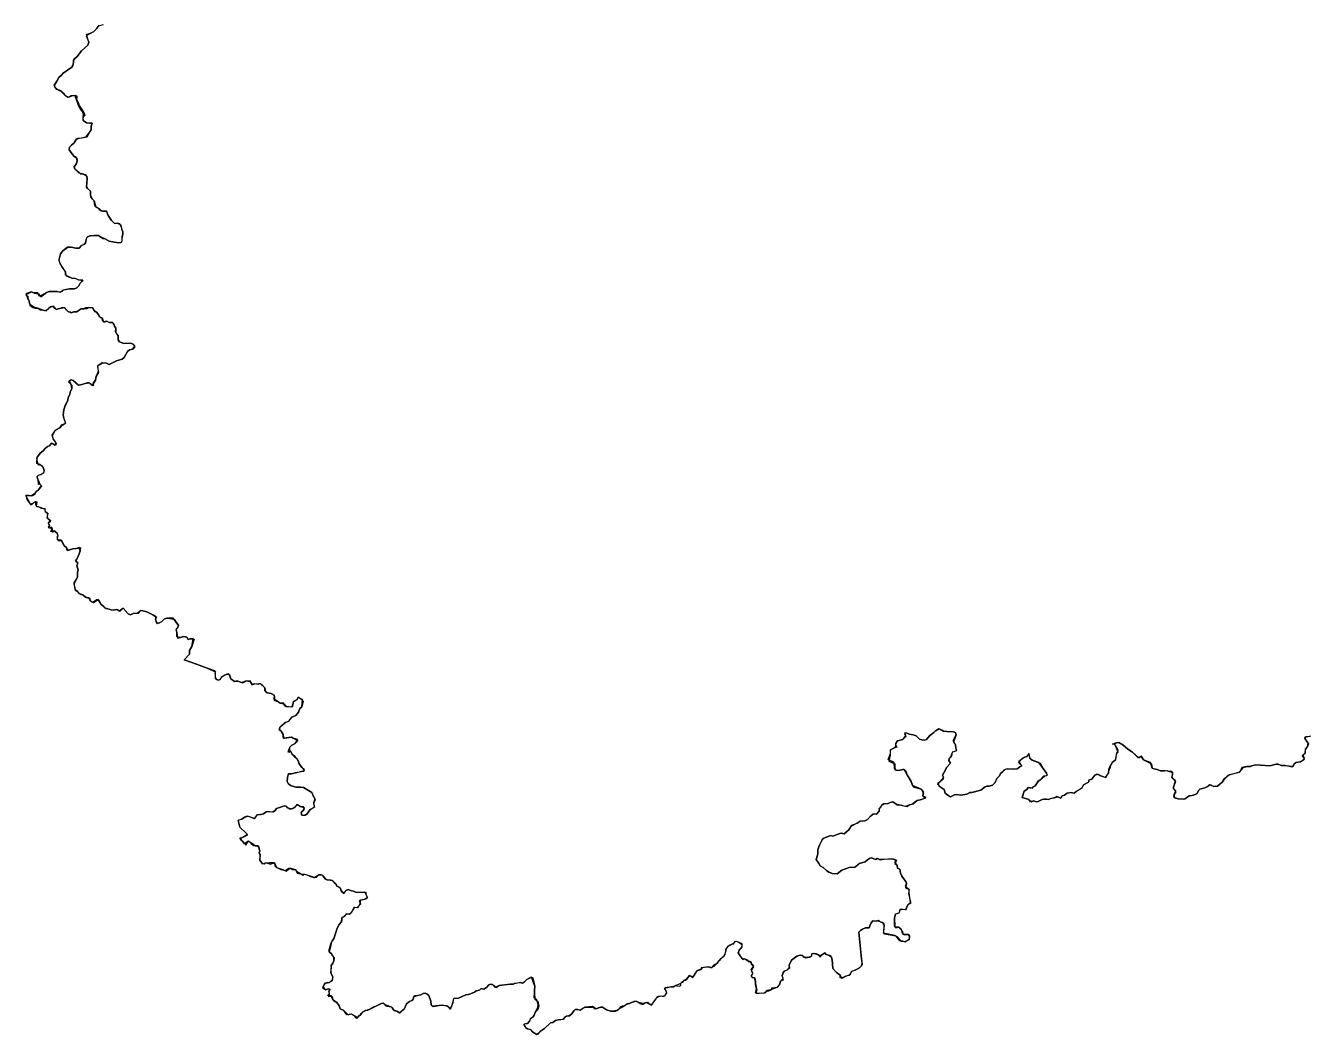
# Model space of a CAD drawing. Extents: x -74 to -34.8, y -33.8 to 5.3.
# Drawn here: x -46.723 to -45.256, y -22.923 to -21.769 of the extents above; entities that cross this region are included whole.
import ezdxf

# ---------------------------------------------------------------- set-up
doc = ezdxf.new("R2010")
doc.units = 0
doc.header["$LTSCALE"] = 2
doc.layers.add('UFEBRASIL', color=7, linetype='Continuous')

msp = doc.modelspace()

# ---------------------------------------------------------------- linework, layer by layer
at = {"layer": 'UFEBRASIL'}
for points in [[(-46.6347, -21.7681), (-46.6406, -21.7695), (-46.6423, -21.7728), (-46.646, -21.7761), (-46.6543, -21.7806), (-46.6512, -21.788), (-46.6518, -21.7904), (-46.6524, -21.7913), (-46.6596, -21.7977), (-46.6647, -21.8044), (-46.6677, -21.807), (-46.6688, -21.809), (-46.6688, -21.8113), (-46.6695, -21.8146), (-46.6708, -21.8165), (-46.6807, -21.8234), (-46.6826, -21.8258), (-46.6855, -21.8283), (-46.6877, -21.8326), (-46.6907, -21.8376), (-46.6885, -21.8415), (-46.685, -21.8426), (-46.683, -21.8437), (-46.68, -21.8463), (-46.6787, -21.8486), (-46.675, -21.8509), (-46.6732, -21.85), (-46.6716, -21.849), (-46.6702, -21.8488), (-46.6666, -21.8484), (-46.6649, -21.8497), (-46.6651, -21.8516), (-46.6652, -21.8531), (-46.6642, -21.8555), (-46.6632, -21.8578), (-46.6621, -21.8602), (-46.6601, -21.8637), (-46.6579, -21.8666), (-46.6564, -21.869), (-46.6558, -21.8716), (-46.6575, -21.8729), (-46.6581, -21.8753), (-46.6572, -21.8781), (-46.6538, -21.88), (-46.6502, -21.8807), (-46.6475, -21.8805), (-46.6487, -21.8841), (-46.6487, -21.888), (-46.6549, -21.8967), (-46.6594, -21.8976), (-46.6638, -21.8981), (-46.6656, -21.8993), (-46.6678, -21.903), (-46.6712, -21.9059), (-46.6732, -21.9081), (-46.6738, -21.9111), (-46.6683, -21.9183), (-46.665, -21.9206), (-46.6646, -21.9234), (-46.6653, -21.9265), (-46.668, -21.9306), (-46.6673, -21.9326), (-46.6605, -21.9386), (-46.6556, -21.9394), (-46.6536, -21.9417), (-46.6533, -21.9441), (-46.6538, -21.9533), (-46.6529, -21.9551), (-46.6493, -21.9582), (-46.6494, -21.9627), (-46.6488, -21.9647), (-46.6475, -21.967), (-46.6451, -21.9693), (-46.6434, -21.9761), (-46.6428, -21.9766), (-46.6398, -21.9782), (-46.6375, -21.9808), (-46.6355, -21.9812), (-46.631, -21.9812), (-46.6292, -21.9862), (-46.6254, -21.9919), (-46.622, -21.9953), (-46.6185, -21.9949), (-46.6147, -21.997), (-46.6138, -22.0013), (-46.6125, -22.0049), (-46.6124, -22.0073), (-46.6133, -22.0105), (-46.614, -22.0167), (-46.6151, -22.0174), (-46.6178, -22.0175), (-46.6281, -22.0155), (-46.6332, -22.0124), (-46.6369, -22.0115), (-46.6403, -22.0089), (-46.6452, -22.0089), (-46.6499, -22.0095), (-46.6534, -22.0112), (-46.6537, -22.0119), (-46.6561, -22.0192), (-46.6596, -22.0203), (-46.6622, -22.0237), (-46.6662, -22.0234), (-46.6713, -22.0222), (-46.6756, -22.0224), (-46.6809, -22.0265), (-46.6836, -22.03), (-46.6854, -22.0373), (-46.684, -22.042), (-46.6817, -22.0452), (-46.6794, -22.0485), (-46.6779, -22.0511), (-46.6779, -22.054), (-46.6764, -22.0554), (-46.6704, -22.0578), (-46.666, -22.0583), (-46.6632, -22.0597), (-46.6577, -22.0605), (-46.6611, -22.0634), (-46.6628, -22.0665), (-46.6648, -22.0689), (-46.6675, -22.07), (-46.6732, -22.0701), (-46.6811, -22.0717), (-46.682, -22.0732), (-46.6849, -22.0739), (-46.6875, -22.0731), (-46.6964, -22.0729), (-46.6995, -22.0744), (-46.7077, -22.0788), (-46.7096, -22.0748), (-46.7147, -22.0746), (-46.7173, -22.0736), (-46.7202, -22.0747), (-46.7224, -22.0752), (-46.7234, -22.0769), (-46.7211, -22.0786), (-46.7211, -22.0812), (-46.7193, -22.0836), (-46.719, -22.0869), (-46.7188, -22.0887), (-46.7154, -22.0914), (-46.7126, -22.092), (-46.7097, -22.0925), (-46.7067, -22.0939), (-46.7037, -22.0944), (-46.7001, -22.0951), (-46.6971, -22.0923), (-46.6951, -22.0905), (-46.6921, -22.09), (-46.6911, -22.0907), (-46.6886, -22.0935), (-46.6864, -22.0925), (-46.6843, -22.0925), (-46.6795, -22.0914), (-46.6776, -22.0933), (-46.6761, -22.095), (-46.6739, -22.0965), (-46.6709, -22.0973), (-46.6686, -22.0963), (-46.6649, -22.0964), (-46.6634, -22.0953), (-46.6621, -22.0946), (-46.66, -22.0931), (-46.6564, -22.0931), (-46.6534, -22.0927), (-46.6515, -22.0913), (-46.6468, -22.0919), (-46.6446, -22.0958), (-46.6426, -22.0966), (-46.6399, -22.1), (-46.6384, -22.103), (-46.6361, -22.1033), (-46.6343, -22.1077), (-46.6326, -22.1079), (-46.6305, -22.1072), (-46.6281, -22.1084), (-46.6237, -22.109), (-46.6227, -22.1099), (-46.6218, -22.1128), (-46.6203, -22.115), (-46.6203, -22.1203), (-46.6177, -22.1237), (-46.6176, -22.1283), (-46.6161, -22.1307), (-46.6111, -22.1324), (-46.6036, -22.1322), (-46.6004, -22.1335), (-46.5985, -22.1364), (-46.601, -22.1391), (-46.6047, -22.1399), (-46.6072, -22.1417), (-46.6109, -22.1484), (-46.613, -22.1503), (-46.6197, -22.1524), (-46.6279, -22.1564), (-46.6311, -22.1549), (-46.6358, -22.1548), (-46.6409, -22.1583), (-46.6412, -22.1596), (-46.6403, -22.1659), (-46.6429, -22.1704), (-46.6436, -22.1745), (-46.6463, -22.1788), (-46.6469, -22.181), (-46.6508, -22.1775), (-46.6526, -22.1776), (-46.6553, -22.1782), (-46.6607, -22.18), (-46.6631, -22.1804), (-46.669, -22.1747), (-46.6713, -22.1742), (-46.6743, -22.1763), (-46.6716, -22.1794), (-46.6707, -22.1802), (-46.6708, -22.1843), (-46.6726, -22.188), (-46.6729, -22.191), (-46.6747, -22.1943), (-46.6751, -22.1975), (-46.6772, -22.2016), (-46.6781, -22.2034), (-46.6789, -22.2062), (-46.6797, -22.2084), (-46.6806, -22.2143), (-46.6799, -22.2182), (-46.678, -22.2235), (-46.6789, -22.2247), (-46.683, -22.227), (-46.6845, -22.2291), (-46.69, -22.2323), (-46.6931, -22.2387), (-46.6917, -22.2422), (-46.6887, -22.2471), (-46.6898, -22.2491), (-46.694, -22.2467), (-46.6963, -22.2496), (-46.6984, -22.2505), (-46.7013, -22.2528), (-46.7036, -22.2553), (-46.7069, -22.2579), (-46.7109, -22.2639), (-46.7096, -22.2708), (-46.7059, -22.2718), (-46.7036, -22.2745), (-46.7023, -22.2779), (-46.7032, -22.2807), (-46.7061, -22.2825), (-46.71, -22.284), (-46.7104, -22.2864), (-46.7088, -22.2896), (-46.7072, -22.2934), (-46.7052, -22.2953), (-46.7053, -22.2958), (-46.709, -22.3004), (-46.7113, -22.3017), (-46.7141, -22.305), (-46.7174, -22.3073), (-46.7203, -22.3065), (-46.7233, -22.3066), (-46.7216, -22.3112), (-46.7197, -22.3139), (-46.7174, -22.317), (-46.7141, -22.3146), (-46.7118, -22.3133), (-46.7107, -22.3135), (-46.7115, -22.3185), (-46.709, -22.319), (-46.7056, -22.3209), (-46.7012, -22.3218), (-46.7014, -22.3232), (-46.7004, -22.3257), (-46.6981, -22.3267), (-46.6988, -22.3299), (-46.6981, -22.3333), (-46.6952, -22.3352), (-46.6953, -22.3364), (-46.6977, -22.3386), (-46.6962, -22.3406), (-46.6976, -22.3432), (-46.6932, -22.3442), (-46.6933, -22.3461), (-46.6928, -22.3483), (-46.6907, -22.3468), (-46.6876, -22.3494), (-46.6867, -22.3527), (-46.6878, -22.3542), (-46.6861, -22.3579), (-46.6823, -22.358), (-46.6791, -22.3643), (-46.6769, -22.366), (-46.6752, -22.3694), (-46.6696, -22.3673), (-46.6653, -22.3669), (-46.6609, -22.366), (-46.6611, -22.3696), (-46.6622, -22.3733), (-46.665, -22.3791), (-46.6664, -22.382), (-46.6637, -22.3833), (-46.665, -22.3868), (-46.6634, -22.3915), (-46.6642, -22.3943), (-46.6641, -22.3994), (-46.6655, -22.402), (-46.6682, -22.4078), (-46.6664, -22.4152), (-46.6637, -22.4167), (-46.6605, -22.4196), (-46.658, -22.4201), (-46.6551, -22.4227), (-46.65, -22.4244), (-46.6496, -22.4269), (-46.646, -22.4289), (-46.6404, -22.4253), (-46.6396, -22.426), (-46.637, -22.431), (-46.6339, -22.4333), (-46.6316, -22.4358), (-46.6278, -22.4363), (-46.6259, -22.4373), (-46.6235, -22.4377), (-46.6183, -22.437), (-46.6155, -22.4386), (-46.6119, -22.4354), (-46.6061, -22.4417), (-46.6035, -22.4431), (-46.6007, -22.4415), (-46.5944, -22.441), (-46.5917, -22.4381), (-46.5893, -22.4382), (-46.5851, -22.4394), (-46.5812, -22.4413), (-46.5779, -22.4429), (-46.5737, -22.4456), (-46.5751, -22.4479), (-46.574, -22.4515), (-46.5715, -22.4522), (-46.5681, -22.4509), (-46.5648, -22.4474), (-46.5617, -22.4467), (-46.5535, -22.4479), (-46.5488, -22.4552), (-46.5493, -22.4571), (-46.5516, -22.46), (-46.5508, -22.4631), (-46.5499, -22.4695), (-46.5465, -22.4689), (-46.543, -22.4678), (-46.5393, -22.4686), (-46.5375, -22.4713), (-46.5352, -22.4704), (-46.5307, -22.4709), (-46.5336, -22.4793), (-46.5361, -22.4837), (-46.5361, -22.4878), (-46.5421, -22.4944), (-46.5283, -22.4995), (-46.516, -22.504), (-46.5063, -22.5082), (-46.5072, -22.5096), (-46.5066, -22.5155), (-46.5053, -22.517), (-46.503, -22.5175), (-46.5009, -22.517), (-46.4983, -22.5132), (-46.4957, -22.512), (-46.4933, -22.5109), (-46.4905, -22.5112), (-46.4896, -22.5139), (-46.4889, -22.5161), (-46.4846, -22.5192), (-46.4801, -22.5187), (-46.4751, -22.5206), (-46.4711, -22.5183), (-46.4659, -22.5196), (-46.4649, -22.5228), (-46.4615, -22.5219), (-46.4563, -22.5216), (-46.4548, -22.5219), (-46.4533, -22.5225), (-46.4501, -22.5265), (-46.4492, -22.5308), (-46.4472, -22.532), (-46.4426, -22.533), (-46.4395, -22.5347), (-46.4388, -22.5366), (-46.4393, -22.5406), (-46.4348, -22.5423), (-46.4326, -22.5439), (-46.4279, -22.5449), (-46.426, -22.5476), (-46.4192, -22.5482), (-46.4179, -22.5475), (-46.4169, -22.5418), (-46.4126, -22.5394), (-46.4117, -22.5367), (-46.4096, -22.5387), (-46.4061, -22.5415), (-46.4078, -22.5481), (-46.4099, -22.5501), (-46.4114, -22.5543), (-46.4146, -22.5579), (-46.419, -22.5599), (-46.4235, -22.5651), (-46.4275, -22.5664), (-46.4326, -22.5712), (-46.4337, -22.5746), (-46.4313, -22.576), (-46.4289, -22.5797), (-46.4287, -22.5839), (-46.4274, -22.5841), (-46.4195, -22.5829), (-46.4178, -22.584), (-46.4123, -22.5869), (-46.4152, -22.59), (-46.4191, -22.5919), (-46.4216, -22.5942), (-46.4228, -22.5975), (-46.4221, -22.6003), (-46.4208, -22.5986), (-46.4194, -22.6008), (-46.4187, -22.6027), (-46.4162, -22.6053), (-46.4134, -22.6073), (-46.4115, -22.6106), (-46.4112, -22.6127), (-46.4078, -22.6176), (-46.4048, -22.6209), (-46.406, -22.6222), (-46.4151, -22.6235), (-46.4194, -22.6246), (-46.423, -22.6248), (-46.4241, -22.6286), (-46.4246, -22.6336), (-46.4232, -22.6357), (-46.4206, -22.6381), (-46.4147, -22.6402), (-46.4093, -22.6401), (-46.406, -22.6406), (-46.3963, -22.646), (-46.3943, -22.6506), (-46.3923, -22.6547), (-46.3943, -22.6589), (-46.3931, -22.663), (-46.3982, -22.6657), (-46.4022, -22.671), (-46.4059, -22.6726), (-46.4079, -22.6719), (-46.4084, -22.6693), (-46.4049, -22.6651), (-46.4057, -22.6626), (-46.4096, -22.662), (-46.4134, -22.6599), (-46.4158, -22.6629), (-46.4179, -22.6645), (-46.42, -22.665), (-46.4237, -22.6639), (-46.4256, -22.6616), (-46.4277, -22.6614), (-46.4365, -22.6644), (-46.4384, -22.6669), (-46.4421, -22.6685), (-46.4463, -22.668), (-46.4485, -22.6683), (-46.4516, -22.6705), (-46.4551, -22.6712), (-46.4588, -22.6718), (-46.4625, -22.6762), (-46.4653, -22.6748), (-46.4704, -22.6732), (-46.4733, -22.6745), (-46.4762, -22.6767), (-46.4806, -22.6783), (-46.4796, -22.6813), (-46.4786, -22.6859), (-46.4715, -22.6926), (-46.4701, -22.6948), (-46.4718, -22.6952), (-46.4739, -22.6968), (-46.4759, -22.6976), (-46.4782, -22.6996), (-46.4755, -22.7017), (-46.4717, -22.7063), (-46.4686, -22.7013), (-46.4658, -22.7044), (-46.463, -22.7068), (-46.461, -22.7072), (-46.4573, -22.7071), (-46.4568, -22.7111), (-46.4559, -22.713), (-46.4565, -22.715), (-46.4554, -22.7189), (-46.4557, -22.7205), (-46.4557, -22.7236), (-46.4527, -22.7276), (-46.4501, -22.727), (-46.4483, -22.7265), (-46.4446, -22.7279), (-46.4439, -22.7281), (-46.4395, -22.7267), (-46.4384, -22.7286), (-46.4367, -22.7319), (-46.4296, -22.7341), (-46.4256, -22.7363), (-46.4215, -22.7325), (-46.4188, -22.7342), (-46.4145, -22.7346), (-46.4131, -22.7383), (-46.4093, -22.7393), (-46.4056, -22.7394), (-46.4047, -22.7394), (-46.3999, -22.7412), (-46.399, -22.7417), (-46.394, -22.7432), (-46.3928, -22.7433), (-46.3911, -22.743), (-46.3883, -22.7404), (-46.3858, -22.7403), (-46.3838, -22.7412), (-46.3791, -22.7461), (-46.3751, -22.7462), (-46.3728, -22.7468), (-46.3684, -22.7511), (-46.3676, -22.7533), (-46.3661, -22.7538), (-46.3635, -22.7556), (-46.3631, -22.7578), (-46.3605, -22.7613), (-46.3594, -22.7613), (-46.3569, -22.7582), (-46.3549, -22.7571), (-46.3511, -22.7587), (-46.3488, -22.759), (-46.3464, -22.76), (-46.3385, -22.7607), (-46.3345, -22.7603), (-46.3345, -22.7623), (-46.3326, -22.7661), (-46.3362, -22.7684), (-46.3421, -22.7701), (-46.3408, -22.7737), (-46.3447, -22.7781), (-46.3481, -22.7777), (-46.3508, -22.7833), (-46.3538, -22.7857), (-46.3567, -22.7851), (-46.3593, -22.7878), (-46.3621, -22.7899), (-46.3619, -22.7913), (-46.3624, -22.7939), (-46.3651, -22.7971), (-46.3673, -22.8015), (-46.3709, -22.8122), (-46.3719, -22.8141), (-46.3738, -22.8171), (-46.3745, -22.8208), (-46.3766, -22.8287), (-46.3735, -22.8305), (-46.3732, -22.8326), (-46.3707, -22.8351), (-46.371, -22.8385), (-46.3723, -22.8415), (-46.3743, -22.8439), (-46.3745, -22.8485), (-46.3747, -22.8522), (-46.374, -22.8544), (-46.3724, -22.8571), (-46.3732, -22.8617), (-46.3771, -22.8639), (-46.3788, -22.8635), (-46.3822, -22.8655), (-46.3842, -22.87), (-46.3802, -22.8718), (-46.3775, -22.8706), (-46.3755, -22.871), (-46.377, -22.8734), (-46.3763, -22.8771), (-46.3778, -22.8792), (-46.373, -22.8795), (-46.3724, -22.8831), (-46.3717, -22.8839), (-46.3677, -22.8862), (-46.3649, -22.8903), (-46.3638, -22.8937), (-46.3598, -22.8955), (-46.3549, -22.9004), (-46.3508, -22.8994), (-46.3486, -22.9007), (-46.3438, -22.9035), (-46.3421, -22.9016), (-46.3406, -22.9004), (-46.3395, -22.8987), (-46.3375, -22.8968), (-46.3346, -22.8952), (-46.3322, -22.895), (-46.3292, -22.8936), (-46.3277, -22.8928), (-46.324, -22.8908), (-46.3213, -22.8895), (-46.3191, -22.8885), (-46.3161, -22.887), (-46.3135, -22.8875), (-46.3124, -22.8897), (-46.3105, -22.8907), (-46.3078, -22.8911), (-46.3054, -22.8913), (-46.3037, -22.8927), (-46.3031, -22.8948), (-46.301, -22.8959), (-46.299, -22.8964), (-46.2961, -22.8982), (-46.295, -22.8978), (-46.2909, -22.8941), (-46.2879, -22.8878), (-46.2846, -22.8853), (-46.2804, -22.8829), (-46.279, -22.8783), (-46.2718, -22.8774), (-46.2689, -22.876), (-46.2669, -22.8757), (-46.2646, -22.8768), (-46.2626, -22.8785), (-46.2604, -22.8848), (-46.2597, -22.8889), (-46.2574, -22.8909), (-46.2509, -22.8896), (-46.2475, -22.8895), (-46.2418, -22.8903), (-46.2396, -22.8917), (-46.2374, -22.8932), (-46.2352, -22.8869), (-46.2341, -22.8818), (-46.2322, -22.8812), (-46.2286, -22.8815), (-46.2201, -22.8776), (-46.2172, -22.8773), (-46.2149, -22.8766), (-46.2103, -22.8744), (-46.2085, -22.8731), (-46.2046, -22.8722), (-46.2028, -22.8704), (-46.1998, -22.8709), (-46.1966, -22.869), (-46.1941, -22.8663), (-46.1922, -22.8652), (-46.1884, -22.8666), (-46.1855, -22.8692), (-46.1821, -22.867), (-46.1695, -22.8654), (-46.1661, -22.8652), (-46.1648, -22.8641), (-46.1578, -22.8635), (-46.1553, -22.8641), (-46.1533, -22.8627), (-46.1506, -22.86), (-46.145, -22.8572), (-46.1438, -22.8583), (-46.1413, -22.8681), (-46.1419, -22.8717), (-46.1417, -22.8754), (-46.1414, -22.8825), (-46.1379, -22.885), (-46.1369, -22.8905), (-46.1383, -22.895), (-46.1408, -22.8976), (-46.1422, -22.9008), (-46.1438, -22.903), (-46.1468, -22.9053), (-46.1474, -22.9076), (-46.1498, -22.9105), (-46.1535, -22.911), (-46.154, -22.9124), (-46.1516, -22.9153), (-46.1499, -22.9165), (-46.1465, -22.9174), (-46.1435, -22.9203), (-46.1391, -22.9228), (-46.1373, -22.9222), (-46.135, -22.9191), (-46.1304, -22.9159), (-46.1236, -22.9095), (-46.1209, -22.9093), (-46.1178, -22.9071), (-46.1148, -22.9061), (-46.1087, -22.9055), (-46.1067, -22.9029), (-46.1053, -22.9015), (-46.1016, -22.9015), (-46.0991, -22.8992), (-46.0968, -22.8959), (-46.0952, -22.8944), (-46.0924, -22.8943), (-46.0895, -22.8952), (-46.0867, -22.8931), (-46.0837, -22.8916), (-46.0737, -22.892), (-46.0739, -22.8933), (-46.0716, -22.8936), (-46.0663, -22.8915), (-46.0639, -22.8916), (-46.0596, -22.8947), (-46.0545, -22.8963), (-46.0498, -22.8966), (-46.0463, -22.895), (-46.0446, -22.8932), (-46.0428, -22.8911), (-46.0412, -22.8903), (-46.0389, -22.8896), (-46.036, -22.8881), (-46.0332, -22.8874), (-46.0309, -22.8865), (-46.0299, -22.8861), (-46.026, -22.885), (-46.0235, -22.8857), (-46.0208, -22.8874), (-46.0182, -22.8885), (-46.0175, -22.8882), (-46.014, -22.8863), (-46.0123, -22.8861), (-46.0085, -22.8895), (-46.0075, -22.8891), (-46.0062, -22.8866), (-46.0057, -22.8858), (-46.003, -22.8827), (-46.0027, -22.8814), (-46.0001, -22.879), (-45.9978, -22.8787), (-45.9958, -22.879), (-45.9936, -22.879), (-45.9925, -22.8779), (-45.9903, -22.8757), (-45.9908, -22.8742), (-45.9917, -22.8722), (-45.9932, -22.8703), (-45.9917, -22.8697), (-45.9895, -22.8692), (-45.9872, -22.8686), (-45.9848, -22.8686), (-45.9827, -22.8684), (-45.9806, -22.867), (-45.9792, -22.8672), (-45.9765, -22.8676), (-45.9745, -22.8667), (-45.9743, -22.8644), (-45.9728, -22.8627), (-45.9711, -22.8613), (-45.9692, -22.8606), (-45.9673, -22.8592), (-45.9658, -22.8572), (-45.9642, -22.8554), (-45.9625, -22.8561), (-45.961, -22.858), (-45.96, -22.8564), (-45.959, -22.8546), (-45.9577, -22.8529), (-45.9567, -22.8506), (-45.9552, -22.8496), (-45.9529, -22.849), (-45.9513, -22.8486), (-45.9495, -22.8464), (-45.9475, -22.8458), (-45.9453, -22.8457), (-45.9428, -22.8455), (-45.9408, -22.8464), (-45.9386, -22.8463), (-45.9374, -22.844), (-45.9361, -22.8429), (-45.9338, -22.8418), (-45.932, -22.8404), (-45.931, -22.8388), (-45.9293, -22.8372), (-45.9285, -22.8355), (-45.9267, -22.8346), (-45.9251, -22.8331), (-45.9238, -22.8315), (-45.9235, -22.8291), (-45.9228, -22.8269), (-45.9232, -22.825), (-45.9214, -22.8235), (-45.9202, -22.8218), (-45.9184, -22.8204), (-45.9166, -22.8197), (-45.9139, -22.8191), (-45.9132, -22.817), (-45.9114, -22.8163), (-45.9091, -22.8168), (-45.9072, -22.8182), (-45.9046, -22.82), (-45.9048, -22.8227), (-45.9057, -22.8244), (-45.9076, -22.826), (-45.9086, -22.828), (-45.9087, -22.8302), (-45.9074, -22.8318), (-45.9064, -22.8339), (-45.9052, -22.8351), (-45.9037, -22.837), (-45.9019, -22.836), (-45.9001, -22.8367), (-45.8986, -22.8377), (-45.8966, -22.8398), (-45.8946, -22.8394), (-45.8942, -22.8408), (-45.894, -22.8425), (-45.8924, -22.8442), (-45.8914, -22.8463), (-45.8927, -22.8474), (-45.894, -22.8502), (-45.8925, -22.852), (-45.8928, -22.8541), (-45.8941, -22.856), (-45.8931, -22.8577), (-45.8908, -22.8579), (-45.89, -22.8587), (-45.8892, -22.862), (-45.8893, -22.8642), (-45.8889, -22.8665), (-45.8884, -22.8684), (-45.8881, -22.8707), (-45.8877, -22.8727), (-45.8887, -22.875), (-45.8882, -22.876), (-45.8851, -22.8757), (-45.8821, -22.8754), (-45.8798, -22.8755), (-45.8791, -22.8751), (-45.8763, -22.8734), (-45.8739, -22.8728), (-45.8711, -22.8717), (-45.8706, -22.8711), (-45.8704, -22.8694), (-45.8639, -22.8687), (-45.8618, -22.8662), (-45.8604, -22.8621), (-45.8573, -22.8587), (-45.8586, -22.8553), (-45.8577, -22.8542), (-45.8561, -22.85), (-45.8526, -22.8488), (-45.8501, -22.8464), (-45.8505, -22.8435), (-45.8481, -22.8378), (-45.8449, -22.8355), (-45.8417, -22.8332), (-45.8397, -22.8325), (-45.8372, -22.8321), (-45.8353, -22.8326), (-45.8319, -22.8351), (-45.8295, -22.8349), (-45.8275, -22.8343), (-45.8248, -22.8327), (-45.8246, -22.8305), (-45.8234, -22.8299), (-45.818, -22.8315), (-45.816, -22.8331), (-45.8152, -22.8344), (-45.8136, -22.8322), (-45.8117, -22.8308), (-45.8098, -22.8294), (-45.8084, -22.8313), (-45.8046, -22.8325), (-45.8024, -22.8346), (-45.8014, -22.8377), (-45.8006, -22.8476), (-45.7967, -22.8521), (-45.7924, -22.8552), (-45.7909, -22.8586), (-45.7892, -22.8581), (-45.7859, -22.8564), (-45.7809, -22.8544), (-45.7787, -22.8501), (-45.775, -22.8493), (-45.7703, -22.8468), (-45.7679, -22.8444), (-45.767, -22.8408), (-45.768, -22.836), (-45.7709, -22.8059), (-45.7691, -22.8038), (-45.7668, -22.8025), (-45.7632, -22.8011), (-45.759, -22.801), (-45.7585, -22.7986), (-45.7568, -22.7953), (-45.7549, -22.7929), (-45.7503, -22.7928), (-45.7486, -22.7923), (-45.7466, -22.7941), (-45.7429, -22.7954), (-45.7421, -22.7988), (-45.7429, -22.8033), (-45.7427, -22.8069), (-45.7417, -22.8079), (-45.7288, -22.8102), (-45.7276, -22.8109), (-45.7228, -22.8163), (-45.7208, -22.8161), (-45.7172, -22.817), (-45.713, -22.813), (-45.713, -22.8106), (-45.7143, -22.8086), (-45.7203, -22.8083), (-45.721, -22.8069), (-45.7222, -22.803), (-45.7256, -22.8), (-45.73, -22.7998), (-45.7303, -22.7986), (-45.7302, -22.7894), (-45.729, -22.7852), (-45.7244, -22.7834), (-45.7242, -22.7807), (-45.7225, -22.7795), (-45.7168, -22.78), (-45.7163, -22.7773), (-45.7151, -22.7747), (-45.7118, -22.7715), (-45.7122, -22.7698), (-45.7136, -22.7607), (-45.7134, -22.7569), (-45.7178, -22.7533), (-45.7165, -22.7504), (-45.7173, -22.7481), (-45.7186, -22.7462), (-45.7217, -22.7418), (-45.7235, -22.7384), (-45.7242, -22.7339), (-45.7267, -22.7327), (-45.7272, -22.7292), (-45.7299, -22.7255), (-45.7281, -22.7237), (-45.7326, -22.722), (-45.7395, -22.7227), (-45.7421, -22.7223), (-45.7479, -22.7228), (-45.7501, -22.7217), (-45.7521, -22.7226), (-45.7565, -22.721), (-45.7589, -22.7217), (-45.7612, -22.7231), (-45.7636, -22.7255), (-45.7702, -22.7272), (-45.776, -22.7321), (-45.782, -22.7318), (-45.7903, -22.7351), (-45.7956, -22.739), (-45.8015, -22.7386), (-45.8058, -22.737), (-45.8081, -22.7354), (-45.8118, -22.7318), (-45.8152, -22.7302), (-45.8166, -22.7275), (-45.8178, -22.7253), (-45.8199, -22.7227), (-45.8177, -22.7161), (-45.818, -22.7114), (-45.8159, -22.7063), (-45.8128, -22.7004), (-45.8116, -22.6987), (-45.8034, -22.6955), (-45.8006, -22.696), (-45.7928, -22.693), (-45.7907, -22.6926), (-45.7879, -22.6934), (-45.7826, -22.6889), (-45.7789, -22.6836), (-45.773, -22.6812), (-45.7695, -22.6789), (-45.7642, -22.6785), (-45.7611, -22.6772), (-45.7578, -22.6731), (-45.7543, -22.6706), (-45.7504, -22.6704), (-45.7473, -22.6668), (-45.7479, -22.6645), (-45.746, -22.6628), (-45.745, -22.6609), (-45.7428, -22.6592), (-45.7374, -22.6589), (-45.7353, -22.6575), (-45.7322, -22.6568), (-45.727, -22.6603), (-45.7249, -22.6601), (-45.7162, -22.662), (-45.7131, -22.6602), (-45.7087, -22.6591), (-45.7043, -22.6551), (-45.6993, -22.6542), (-45.694, -22.6517), (-45.698, -22.6498), (-45.6972, -22.645), (-45.6997, -22.6424), (-45.7096, -22.6381), (-45.7112, -22.6336), (-45.7157, -22.6258), (-45.7192, -22.62), (-45.7206, -22.6198), (-45.7243, -22.6207), (-45.7269, -22.621), (-45.7288, -22.6205), (-45.7301, -22.6187), (-45.7307, -22.6119), (-45.7374, -22.6085), (-45.7347, -22.6017), (-45.7346, -22.5974), (-45.7337, -22.5966), (-45.731, -22.5953), (-45.7287, -22.5932), (-45.7287, -22.5901), (-45.7268, -22.587), (-45.7208, -22.5855), (-45.7172, -22.5808), (-45.7185, -22.578), (-45.7158, -22.5781), (-45.7136, -22.5795), (-45.7087, -22.5801), (-45.7055, -22.5812), (-45.7018, -22.5851), (-45.6988, -22.586), (-45.6954, -22.5863), (-45.6937, -22.5854), (-45.6903, -22.5813), (-45.6854, -22.5776), (-45.6839, -22.5759), (-45.6787, -22.5733), (-45.6743, -22.5759), (-45.6702, -22.5764), (-45.6629, -22.5768), (-45.6606, -22.5778), (-45.6599, -22.5801), (-45.6626, -22.5886), (-45.6605, -22.5916), (-45.6601, -22.5954), (-45.6599, -22.599), (-45.6644, -22.6001), (-45.665, -22.6044), (-45.6655, -22.6055), (-45.6676, -22.6076), (-45.6681, -22.6096), (-45.6661, -22.6127), (-45.6706, -22.6175), (-45.6722, -22.621), (-45.6755, -22.6262), (-45.6744, -22.6307), (-45.6779, -22.6338), (-45.6811, -22.6363), (-45.6791, -22.639), (-45.6734, -22.6426), (-45.6722, -22.6469), (-45.6692, -22.6491), (-45.6662, -22.6512), (-45.6646, -22.6504), (-45.6616, -22.6489), (-45.6594, -22.6484), (-45.6544, -22.649), (-45.6477, -22.6482), (-45.6441, -22.6463), (-45.6419, -22.646), (-45.6316, -22.6436), (-45.6266, -22.6397), (-45.6247, -22.639), (-45.6221, -22.6389), (-45.6181, -22.6379), (-45.6153, -22.6347), (-45.6131, -22.63), (-45.6105, -22.6274), (-45.6088, -22.6241), (-45.607, -22.6229), (-45.6035, -22.6196), (-45.601, -22.6189), (-45.5938, -22.6194), (-45.59, -22.6191), (-45.587, -22.6166), (-45.5848, -22.6155), (-45.588, -22.6104), (-45.5824, -22.6061), (-45.578, -22.6043), (-45.5765, -22.6017), (-45.5762, -22.6039), (-45.5754, -22.6067), (-45.5727, -22.6093), (-45.5637, -22.6127), (-45.5602, -22.6188), (-45.5565, -22.6239), (-45.556, -22.6271), (-45.5599, -22.6276), (-45.5642, -22.6319), (-45.5661, -22.6331), (-45.567, -22.635), (-45.5695, -22.6386), (-45.5716, -22.6395), (-45.5728, -22.6412), (-45.5773, -22.6405), (-45.5789, -22.6428), (-45.582, -22.6447), (-45.5844, -22.6517), (-45.5804, -22.6529), (-45.5768, -22.654), (-45.5736, -22.657), (-45.5711, -22.6556), (-45.5682, -22.6569), (-45.566, -22.6565), (-45.5615, -22.6541), (-45.5592, -22.6536), (-45.5565, -22.6536), (-45.5541, -22.6543), (-45.5517, -22.6529), (-45.5477, -22.6521), (-45.5434, -22.651), (-45.5399, -22.6526), (-45.5384, -22.65), (-45.5358, -22.649), (-45.533, -22.6468), (-45.5288, -22.6461), (-45.5249, -22.6469), (-45.5226, -22.6451), (-45.5156, -22.6405), (-45.5142, -22.6374), (-45.5083, -22.6343), (-45.5075, -22.6317), (-45.5046, -22.6307), (-45.5011, -22.6263), (-45.4972, -22.625), (-45.4945, -22.6272), (-45.4888, -22.6288), (-45.4856, -22.6236), (-45.4852, -22.62), (-45.4835, -22.6157), (-45.4824, -22.6146), (-45.4812, -22.612), (-45.4774, -22.6087), (-45.476, -22.601), (-45.4747, -22.5979), (-45.4761, -22.5951), (-45.4785, -22.5911), (-45.4811, -22.5908), (-45.4783, -22.5896), (-45.4739, -22.5889), (-45.4693, -22.5918), (-45.4635, -22.5967), (-45.458, -22.6001), (-45.4509, -22.6065), (-45.4481, -22.6046), (-45.4454, -22.6086), (-45.4364, -22.6132), (-45.4355, -22.6183), (-45.4337, -22.6192), (-45.43, -22.6198), (-45.4261, -22.6212), (-45.4215, -22.6213), (-45.4185, -22.621), (-45.4162, -22.622), (-45.4125, -22.623), (-45.4125, -22.6256), (-45.4131, -22.6285), (-45.4119, -22.6302), (-45.4088, -22.6335), (-45.4117, -22.6411), (-45.4086, -22.6454), (-45.4106, -22.6484), (-45.4105, -22.6517), (-45.4091, -22.6526), (-45.4061, -22.6533), (-45.4, -22.6537), (-45.3979, -22.6534), (-45.3933, -22.6498), (-45.3899, -22.6497), (-45.3864, -22.6486), (-45.3842, -22.6471), (-45.3826, -22.6438), (-45.3813, -22.6423), (-45.3754, -22.6408), (-45.3725, -22.6393), (-45.3693, -22.637), (-45.365, -22.6393), (-45.361, -22.6388), (-45.3551, -22.6341), (-45.3539, -22.6306), (-45.3472, -22.6257), (-45.3358, -22.6228), (-45.3312, -22.6176), (-45.3275, -22.6164), (-45.3233, -22.6165), (-45.3208, -22.6154), (-45.3173, -22.6143), (-45.3013, -22.6156), (-45.2939, -22.6137), (-45.2917, -22.6139), (-45.2882, -22.6153), (-45.284, -22.6151), (-45.2742, -22.6162), (-45.2732, -22.6134), (-45.2711, -22.6118), (-45.2691, -22.6114), (-45.2661, -22.6109), (-45.2627, -22.6087), (-45.2614, -22.6062), (-45.2637, -22.6035), (-45.2606, -22.6012), (-45.2605, -22.5966), (-45.2581, -22.5936), (-45.2575, -22.5893), (-45.2613, -22.584), (-45.2602, -22.5821), (-45.2545, -22.5816)], [(-45.2545, -22.5816), (-45.2609, -22.5834), (-45.2607, -22.5857), (-45.2571, -22.5903), (-45.2581, -22.5936), (-45.2605, -22.5966), (-45.2606, -22.5986), (-45.2606, -22.6012), (-45.2642, -22.6046), (-45.2614, -22.6071), (-45.2627, -22.6087), (-45.2661, -22.6109), (-45.2691, -22.6114), (-45.2711, -22.6118), (-45.2732, -22.6134), (-45.2759, -22.617), (-45.284, -22.6151), (-45.2882, -22.6153), (-45.2917, -22.6139), (-45.2939, -22.6137), (-45.3013, -22.6156), (-45.3173, -22.6143), (-45.3216, -22.6158), (-45.3243, -22.6165), (-45.3275, -22.6164), (-45.333, -22.6176), (-45.3358, -22.6228), (-45.349, -22.6265), (-45.3539, -22.6318), (-45.3551, -22.6341), (-45.361, -22.6388), (-45.365, -22.6393), (-45.3706, -22.6373), (-45.3725, -22.6393), (-45.3754, -22.6408), (-45.3813, -22.6423), (-45.3826, -22.6438), (-45.3842, -22.6471), (-45.3864, -22.6486), (-45.3899, -22.6497), (-45.3933, -22.6498), (-45.3979, -22.6534), (-45.4, -22.6537), (-45.4061, -22.6533), (-45.4105, -22.6517), (-45.4108, -22.6506), (-45.4106, -22.6484), (-45.4087, -22.6441), (-45.4117, -22.6411), (-45.4091, -22.6327), (-45.4119, -22.6302), (-45.4131, -22.6285), (-45.4125, -22.6256), (-45.4129, -22.6222), (-45.4162, -22.622), (-45.4204, -22.6212), (-45.4215, -22.6213), (-45.4261, -22.6212), (-45.43, -22.6198), (-45.4337, -22.6192), (-45.4355, -22.6183), (-45.4375, -22.6117), (-45.4454, -22.6086), (-45.4481, -22.6046), (-45.4517, -22.6064), (-45.458, -22.6001), (-45.4635, -22.5967), (-45.4693, -22.5918), (-45.4739, -22.5889), (-45.4783, -22.5896), (-45.4785, -22.5911), (-45.4762, -22.5968), (-45.4748, -22.5995), (-45.4768, -22.6024), (-45.4774, -22.6087), (-45.4812, -22.612), (-45.4835, -22.6157), (-45.4838, -22.6176), (-45.4852, -22.62), (-45.4856, -22.6236), (-45.4893, -22.6289), (-45.4945, -22.6272), (-45.4991, -22.625), (-45.5011, -22.6263), (-45.5046, -22.6307), (-45.5075, -22.6317), (-45.5083, -22.6343), (-45.5142, -22.6374), (-45.5165, -22.6414), (-45.5226, -22.6451), (-45.5249, -22.6469), (-45.5288, -22.6461), (-45.533, -22.6468), (-45.5358, -22.649), (-45.5384, -22.65), (-45.5399, -22.6526), (-45.5448, -22.6508), (-45.5477, -22.6521), (-45.5523, -22.6532), (-45.5541, -22.6543), (-45.5565, -22.6536), (-45.5592, -22.6536), (-45.5615, -22.6541), (-45.566, -22.6565), (-45.5682, -22.6569), (-45.5711, -22.6556), (-45.5746, -22.6569), (-45.5768, -22.654), (-45.5804, -22.6529), (-45.5844, -22.6517), (-45.582, -22.6447), (-45.5789, -22.6428), (-45.5773, -22.6405), (-45.5728, -22.6412), (-45.5716, -22.6395), (-45.5695, -22.6386), (-45.567, -22.635), (-45.5661, -22.6331), (-45.5642, -22.6319), (-45.5585, -22.627), (-45.5554, -22.6264), (-45.5565, -22.6239), (-45.5602, -22.6188), (-45.5653, -22.6117), (-45.5727, -22.6093), (-45.5754, -22.6067), (-45.5764, -22.6023), (-45.5765, -22.6017), (-45.5794, -22.6054), (-45.584, -22.607), (-45.5885, -22.6117), (-45.5848, -22.6155), (-45.587, -22.6166), (-45.59, -22.6191), (-45.5938, -22.6194), (-45.601, -22.6189), (-45.6051, -22.6204), (-45.607, -22.6229), (-45.6088, -22.6241), (-45.6105, -22.6274), (-45.6131, -22.63), (-45.6153, -22.6347), (-45.6181, -22.6379), (-45.6221, -22.6389), (-45.6247, -22.639), (-45.6266, -22.6397), (-45.6316, -22.6436), (-45.6419, -22.646), (-45.6441, -22.6463), (-45.6477, -22.6482), (-45.6544, -22.649), (-45.6594, -22.6484), (-45.6616, -22.6489), (-45.6662, -22.6512), (-45.6675, -22.6506), (-45.6692, -22.6491), (-45.6722, -22.6469), (-45.6734, -22.6426), (-45.6791, -22.639), (-45.6798, -22.6348), (-45.6779, -22.6338), (-45.6737, -22.629), (-45.6755, -22.6262), (-45.6722, -22.621), (-45.6706, -22.6175), (-45.6661, -22.6127), (-45.6681, -22.6096), (-45.6676, -22.6076), (-45.665, -22.6044), (-45.6651, -22.6026), (-45.6635, -22.5995), (-45.6589, -22.5981), (-45.6601, -22.5954), (-45.6605, -22.5916), (-45.6631, -22.5867), (-45.6599, -22.5801), (-45.6606, -22.5778), (-45.6629, -22.5768), (-45.6702, -22.5764), (-45.6743, -22.5759), (-45.6762, -22.5748), (-45.6797, -22.5734), (-45.6839, -22.5759), (-45.6854, -22.5776), (-45.6903, -22.5813), (-45.6937, -22.5854), (-45.6954, -22.5863), (-45.6988, -22.586), (-45.7018, -22.5851), (-45.7055, -22.5812), (-45.7087, -22.5801), (-45.7136, -22.5795), (-45.7168, -22.5777), (-45.7189, -22.5787), (-45.7172, -22.5821), (-45.7208, -22.5855), (-45.7247, -22.5865), (-45.7268, -22.587), (-45.7292, -22.5916), (-45.7276, -22.5943), (-45.731, -22.5953), (-45.7346, -22.5974), (-45.735, -22.5993), (-45.7351, -22.6036), (-45.7367, -22.6102), (-45.7298, -22.6132), (-45.73, -22.6187), (-45.7288, -22.6205), (-45.7269, -22.621), (-45.7243, -22.6207), (-45.7192, -22.62), (-45.7175, -22.621), (-45.7157, -22.6258), (-45.7112, -22.6336), (-45.7087, -22.6395), (-45.6997, -22.6424), (-45.697, -22.6468), (-45.698, -22.6498), (-45.6948, -22.6526), (-45.6993, -22.6542), (-45.7043, -22.6551), (-45.7103, -22.6597), (-45.7131, -22.6602), (-45.7176, -22.6621), (-45.7249, -22.6601), (-45.727, -22.6603), (-45.7322, -22.6568), (-45.7353, -22.6575), (-45.7374, -22.6589), (-45.7428, -22.6592), (-45.745, -22.6609), (-45.7474, -22.6641), (-45.7479, -22.6645), (-45.7478, -22.668), (-45.7506, -22.6712), (-45.7555, -22.6711), (-45.7578, -22.6731), (-45.7611, -22.6772), (-45.7642, -22.6785), (-45.7695, -22.6789), (-45.773, -22.6812), (-45.7803, -22.6849), (-45.7826, -22.6889), (-45.7879, -22.6934), (-45.7907, -22.6926), (-45.7928, -22.693), (-45.8006, -22.696), (-45.8034, -22.6955), (-45.8116, -22.6987), (-45.8128, -22.7004), (-45.8159, -22.7063), (-45.818, -22.7114), (-45.8177, -22.7161), (-45.8198, -22.7233), (-45.8178, -22.7253), (-45.8166, -22.7275), (-45.8152, -22.7302), (-45.8118, -22.7318), (-45.8081, -22.7354), (-45.8051, -22.7373), (-45.8015, -22.7386), (-45.7956, -22.739), (-45.7903, -22.7351), (-45.782, -22.7318), (-45.7746, -22.7313), (-45.7702, -22.7272), (-45.7636, -22.7255), (-45.7612, -22.7231), (-45.7589, -22.7217), (-45.7565, -22.721), (-45.7521, -22.7226), (-45.7488, -22.7218), (-45.7467, -22.7232), (-45.7421, -22.7223), (-45.738, -22.7219), (-45.7326, -22.722), (-45.7279, -22.724), (-45.73, -22.7272), (-45.7272, -22.7292), (-45.7267, -22.7327), (-45.7242, -22.7339), (-45.7235, -22.7384), (-45.7217, -22.7418), (-45.7186, -22.7462), (-45.7173, -22.7481), (-45.7165, -22.7504), (-45.7178, -22.7552), (-45.7134, -22.7569), (-45.7141, -22.7618), (-45.7118, -22.7715), (-45.7119, -22.7732), (-45.7151, -22.7747), (-45.7163, -22.7773), (-45.7181, -22.7805), (-45.7225, -22.7795), (-45.7242, -22.7807), (-45.7251, -22.7843), (-45.729, -22.7852), (-45.7302, -22.7894), (-45.73, -22.7998), (-45.7287, -22.8009), (-45.7256, -22.8), (-45.7214, -22.8042), (-45.7203, -22.8083), (-45.7187, -22.8089), (-45.7143, -22.8086), (-45.713, -22.8106), (-45.7136, -22.8148), (-45.7186, -22.817), (-45.7208, -22.8161), (-45.7243, -22.8158), (-45.7288, -22.8102), (-45.7299, -22.8098), (-45.7427, -22.8069), (-45.7423, -22.8059), (-45.7422, -22.8015), (-45.7421, -22.7988), (-45.7438, -22.7947), (-45.7466, -22.7941), (-45.7503, -22.7928), (-45.7508, -22.7934), (-45.7549, -22.7929), (-45.7568, -22.7953), (-45.7585, -22.7986), (-45.759, -22.801), (-45.7632, -22.8011), (-45.7668, -22.8025), (-45.7691, -22.8038), (-45.7709, -22.8059), (-45.768, -22.8365), (-45.767, -22.8423), (-45.7679, -22.8444), (-45.7703, -22.8468), (-45.775, -22.8493), (-45.7795, -22.8507), (-45.7819, -22.8553), (-45.7859, -22.8564), (-45.7909, -22.8586), (-45.7922, -22.8577), (-45.7924, -22.8552), (-45.7967, -22.8521), (-45.8006, -22.8476), (-45.8014, -22.8377), (-45.8028, -22.8338), (-45.8046, -22.8325), (-45.8084, -22.8313), (-45.8098, -22.8294), (-45.8136, -22.8322), (-45.816, -22.8331), (-45.8165, -22.8322), (-45.8195, -22.8308), (-45.8246, -22.8305), (-45.8256, -22.8336), (-45.8295, -22.8349), (-45.8333, -22.8347), (-45.8353, -22.8326), (-45.8372, -22.8321), (-45.8397, -22.8325), (-45.8417, -22.8332), (-45.8481, -22.8378), (-45.8505, -22.8435), (-45.8501, -22.8469), (-45.8526, -22.8488), (-45.8573, -22.8512), (-45.8586, -22.8553), (-45.8585, -22.8564), (-45.8576, -22.8607), (-45.8604, -22.8621), (-45.8618, -22.8662), (-45.8646, -22.8691), (-45.871, -22.8713), (-45.8718, -22.8717), (-45.876, -22.8727), (-45.879, -22.8755), (-45.8859, -22.8761), (-45.889, -22.875), (-45.8879, -22.8711), (-45.8893, -22.8652), (-45.889, -22.8631), (-45.8901, -22.858), (-45.8922, -22.858), (-45.894, -22.8561), (-45.8923, -22.8533), (-45.8939, -22.8485), (-45.891, -22.8447), (-45.8943, -22.8406), (-45.8951, -22.8396), (-45.897, -22.8395), (-45.9013, -22.8366), (-45.9039, -22.8362), (-45.9057, -22.8341), (-45.9088, -22.8294), (-45.9077, -22.8267), (-45.9056, -22.8243), (-45.9043, -22.8216), (-45.9043, -22.8193), (-45.9098, -22.8171), (-45.9127, -22.8166), (-45.9144, -22.819), (-45.9208, -22.8223), (-45.9232, -22.8254), (-45.9239, -22.8299), (-45.9252, -22.8329), (-45.9299, -22.8372), (-45.9334, -22.8418), (-45.9369, -22.8453), (-45.9397, -22.8464), (-45.9434, -22.8457), (-45.9511, -22.8466), (-45.9515, -22.8482), (-45.9563, -22.8503), (-45.9579, -22.8533), (-45.9591, -22.8549), (-45.9612, -22.8578), (-45.9648, -22.8556), (-45.9686, -22.8602), (-45.9712, -22.8612), (-45.973, -22.8635), (-45.9765, -22.8654), (-45.983, -22.8682), (-45.9924, -22.8696), (-45.993, -22.8705), (-45.9916, -22.8728), (-45.9907, -22.8752), (-45.9931, -22.8786), (-45.9942, -22.8791), (-46.0017, -22.8798), (-46.0084, -22.8892), (-46.0142, -22.8865), (-46.0171, -22.8876), (-46.0195, -22.8872), (-46.0224, -22.8864), (-46.0255, -22.8847), (-46.0281, -22.8851), (-46.0323, -22.887), (-46.036, -22.888), (-46.0385, -22.8902), (-46.0482, -22.8956), (-46.0518, -22.8963), (-46.0545, -22.8963), (-46.0596, -22.8947), (-46.0639, -22.8916), (-46.0663, -22.8915), (-46.0716, -22.8936), (-46.0737, -22.892), (-46.0754, -22.891), (-46.0837, -22.8916), (-46.0876, -22.8941), (-46.0895, -22.8952), (-46.0924, -22.8943), (-46.0952, -22.8944), (-46.0968, -22.8959), (-46.0991, -22.8992), (-46.1027, -22.902), (-46.1067, -22.9029), (-46.1087, -22.9055), (-46.1101, -22.9059), (-46.1148, -22.9061), (-46.1178, -22.9071), (-46.1209, -22.9093), (-46.1236, -22.9095), (-46.1304, -22.9159), (-46.135, -22.9191), (-46.1391, -22.9228), (-46.1435, -22.9203), (-46.1465, -22.9174), (-46.1499, -22.9165), (-46.1516, -22.9153), (-46.1535, -22.911), (-46.1528, -22.9107), (-46.1498, -22.9105), (-46.1474, -22.9076), (-46.1457, -22.904), (-46.1438, -22.903), (-46.1422, -22.9008), (-46.1408, -22.8976), (-46.1382, -22.8932), (-46.1376, -22.8889), (-46.1392, -22.8836), (-46.1421, -22.881), (-46.1417, -22.8754), (-46.1419, -22.8717), (-46.1413, -22.8681), (-46.145, -22.8572), (-46.1465, -22.8576), (-46.1506, -22.86), (-46.1533, -22.8627), (-46.1553, -22.8642), (-46.1578, -22.8635), (-46.1661, -22.8652), (-46.1672, -22.8655), (-46.1695, -22.8654), (-46.1821, -22.867), (-46.1866, -22.8692), (-46.1897, -22.8657), (-46.1922, -22.8652), (-46.1941, -22.8663), (-46.1966, -22.869), (-46.1998, -22.8709), (-46.2028, -22.8704), (-46.2046, -22.8722), (-46.2085, -22.8731), (-46.2103, -22.8744), (-46.2149, -22.8766), (-46.2172, -22.8773), (-46.2204, -22.8776), (-46.2286, -22.8815), (-46.2341, -22.8818), (-46.2349, -22.8832), (-46.2352, -22.8869), (-46.2382, -22.8942), (-46.2396, -22.8917), (-46.2418, -22.8903), (-46.2483, -22.8894), (-46.2509, -22.8896), (-46.2585, -22.8906), (-46.2597, -22.8889), (-46.2604, -22.8848), (-46.2626, -22.8785), (-46.2646, -22.8768), (-46.2669, -22.8757), (-46.2689, -22.876), (-46.2718, -22.8774), (-46.2799, -22.8799), (-46.2811, -22.8842), (-46.2846, -22.8853), (-46.2879, -22.8878), (-46.2909, -22.8941), (-46.2961, -22.8982), (-46.2991, -22.8964), (-46.2994, -22.8962), (-46.3029, -22.8948), (-46.3049, -22.8915), (-46.3126, -22.889), (-46.3148, -22.8871), (-46.3177, -22.8877), (-46.3227, -22.8906), (-46.3253, -22.8913), (-46.3309, -22.8944), (-46.336, -22.8961), (-46.3389, -22.8979), (-46.3406, -22.9004), (-46.3432, -22.9024), (-46.3452, -22.9047), (-46.3486, -22.9007), (-46.3511, -22.8995), (-46.3563, -22.9003), (-46.3581, -22.8979), (-46.3598, -22.8955), (-46.3639, -22.8934), (-46.3649, -22.8903), (-46.3677, -22.8862), (-46.3724, -22.8831), (-46.3732, -22.8817), (-46.3738, -22.8789), (-46.3782, -22.8785), (-46.3762, -22.876), (-46.377, -22.8734), (-46.3759, -22.8709), (-46.3775, -22.8706), (-46.3802, -22.8718), (-46.3835, -22.8684), (-46.3808, -22.864), (-46.3782, -22.8637), (-46.3761, -22.8636), (-46.3726, -22.8601), (-46.3724, -22.858), (-46.3724, -22.8571), (-46.374, -22.8544), (-46.3747, -22.8522), (-46.3739, -22.8467), (-46.3743, -22.8439), (-46.3723, -22.8415), (-46.371, -22.8385), (-46.3711, -22.8343), (-46.3732, -22.8326), (-46.3735, -22.8305), (-46.3768, -22.8278), (-46.3745, -22.8194), (-46.3732, -22.8159), (-46.3719, -22.8141), (-46.3709, -22.8122), (-46.3673, -22.8015), (-46.3651, -22.7971), (-46.3624, -22.7939), (-46.3621, -22.7899), (-46.3617, -22.7889), (-46.3586, -22.7876), (-46.3567, -22.7851), (-46.3523, -22.7851), (-46.3508, -22.7833), (-46.347, -22.7774), (-46.3435, -22.7775), (-46.3408, -22.7725), (-46.3407, -22.7689), (-46.3346, -22.7679), (-46.3326, -22.7661), (-46.3345, -22.7623), (-46.3357, -22.7601), (-46.3385, -22.7607), (-46.3464, -22.76), (-46.3488, -22.759), (-46.3511, -22.7587), (-46.3549, -22.7571), (-46.3569, -22.7582), (-46.3605, -22.7613), (-46.3613, -22.7606), (-46.3631, -22.7578), (-46.3635, -22.7556), (-46.3676, -22.7533), (-46.3684, -22.7511), (-46.3693, -22.7509), (-46.3732, -22.7467), (-46.3755, -22.7469), (-46.3803, -22.7455), (-46.3824, -22.7429), (-46.3838, -22.7412), (-46.3858, -22.7403), (-46.3883, -22.7404), (-46.393, -22.7435), (-46.394, -22.7432), (-46.3954, -22.7426), (-46.4008, -22.7412), (-46.4015, -22.7406), (-46.4056, -22.7394), (-46.4066, -22.7409), (-46.4093, -22.7393), (-46.4138, -22.7365), (-46.4145, -22.7346), (-46.4199, -22.7329), (-46.4226, -22.733), (-46.4269, -22.7358), (-46.4315, -22.7344), (-46.4377, -22.731), (-46.4384, -22.7286), (-46.4395, -22.7267), (-46.4448, -22.7265), (-46.4458, -22.7269), (-46.4501, -22.727), (-46.4506, -22.7281), (-46.4527, -22.7276), (-46.4557, -22.7236), (-46.4554, -22.7189), (-46.4551, -22.7172), (-46.4565, -22.715), (-46.4559, -22.713), (-46.4562, -22.7097), (-46.4582, -22.7071), (-46.461, -22.7072), (-46.4628, -22.7055), (-46.4671, -22.703), (-46.4692, -22.7018), (-46.4731, -22.705), (-46.4743, -22.7033), (-46.4755, -22.7017), (-46.4786, -22.6978), (-46.4759, -22.6976), (-46.4739, -22.6968), (-46.4701, -22.6948), (-46.47, -22.694), (-46.4715, -22.6926), (-46.4786, -22.6859), (-46.4796, -22.6813), (-46.4806, -22.6783), (-46.4798, -22.6775), (-46.4762, -22.6767), (-46.4733, -22.6745), (-46.4691, -22.6732), (-46.4639, -22.675), (-46.4613, -22.676), (-46.4588, -22.6718), (-46.4551, -22.6712), (-46.4516, -22.6705), (-46.4485, -22.6683), (-46.4463, -22.668), (-46.4402, -22.6681), (-46.4384, -22.6669), (-46.4365, -22.6644), (-46.4277, -22.6614), (-46.4256, -22.6616), (-46.422, -22.6647), (-46.42, -22.665), (-46.4179, -22.6645), (-46.4158, -22.6629), (-46.4123, -22.6598), (-46.4096, -22.662), (-46.405, -22.6634), (-46.4055, -22.6663), (-46.4084, -22.6693), (-46.4079, -22.6719), (-46.4039, -22.6722), (-46.4022, -22.671), (-46.3982, -22.6657), (-46.3932, -22.6626), (-46.3941, -22.6577), (-46.3924, -22.6531), (-46.3943, -22.6506), (-46.3963, -22.646), (-46.406, -22.6406), (-46.4093, -22.6401), (-46.4147, -22.6402), (-46.4206, -22.6381), (-46.4232, -22.6357), (-46.4246, -22.6336), (-46.4241, -22.6286), (-46.423, -22.6248), (-46.4194, -22.6246), (-46.4151, -22.6235), (-46.4048, -22.6209), (-46.4052, -22.6199), (-46.4078, -22.6176), (-46.4112, -22.6127), (-46.4115, -22.6106), (-46.4134, -22.6073), (-46.4166, -22.604), (-46.4187, -22.6027), (-46.4194, -22.6008), (-46.4208, -22.5986), (-46.4235, -22.6001), (-46.4231, -22.5986), (-46.4214, -22.5966), (-46.4216, -22.5942), (-46.4191, -22.5919), (-46.4152, -22.59), (-46.4124, -22.5854), (-46.4178, -22.584), (-46.4195, -22.5829), (-46.4287, -22.5839), (-46.4291, -22.583), (-46.4289, -22.5797), (-46.4313, -22.576), (-46.4338, -22.5739), (-46.4326, -22.5712), (-46.4261, -22.5655), (-46.4225, -22.5645), (-46.419, -22.5599), (-46.4146, -22.5579), (-46.4114, -22.5543), (-46.4099, -22.5501), (-46.4078, -22.5481), (-46.407, -22.5399), (-46.4096, -22.5387), (-46.4124, -22.5373), (-46.4133, -22.5403), (-46.4176, -22.543), (-46.4192, -22.5482), (-46.4208, -22.5486), (-46.4268, -22.5472), (-46.4292, -22.5437), (-46.4326, -22.5439), (-46.4348, -22.5423), (-46.4398, -22.5389), (-46.4388, -22.5366), (-46.4395, -22.5347), (-46.4426, -22.533), (-46.4472, -22.532), (-46.4499, -22.5297), (-46.4501, -22.5265), (-46.455, -22.5217), (-46.4565, -22.5217), (-46.4577, -22.5226), (-46.4615, -22.5219), (-46.4654, -22.5222), (-46.4669, -22.5185), (-46.4724, -22.5188), (-46.4768, -22.5207), (-46.4817, -22.5186), (-46.4846, -22.5192), (-46.4889, -22.5161), (-46.4906, -22.5125), (-46.4912, -22.5104), (-46.4933, -22.5109), (-46.4957, -22.512), (-46.4998, -22.5145), (-46.5009, -22.517), (-46.503, -22.5175), (-46.5053, -22.517), (-46.5066, -22.5155), (-46.5063, -22.5082), (-46.507, -22.507), (-46.516, -22.504), (-46.5283, -22.4995), (-46.5421, -22.4944), (-46.5361, -22.4878), (-46.5361, -22.4837), (-46.5336, -22.4793), (-46.5318, -22.47), (-46.5352, -22.4704), (-46.5375, -22.4713), (-46.5393, -22.4686), (-46.543, -22.4678), (-46.5465, -22.4689), (-46.5505, -22.4682), (-46.5508, -22.4631), (-46.5511, -22.4586), (-46.5493, -22.4571), (-46.5488, -22.4552), (-46.5548, -22.4466), (-46.562, -22.4467), (-46.5648, -22.4474), (-46.5681, -22.4509), (-46.5727, -22.4531), (-46.574, -22.4515), (-46.5751, -22.4479), (-46.5742, -22.4453), (-46.578, -22.4429), (-46.5851, -22.4394), (-46.5893, -22.4382), (-46.5917, -22.4381), (-46.5959, -22.4415), (-46.6007, -22.4415), (-46.6035, -22.4431), (-46.6061, -22.4417), (-46.6119, -22.4354), (-46.6166, -22.4387), (-46.6196, -22.4369), (-46.6235, -22.4377), (-46.6259, -22.4373), (-46.6278, -22.4363), (-46.6325, -22.4352), (-46.6339, -22.4333), (-46.637, -22.431), (-46.6404, -22.4253), (-46.6419, -22.4259), (-46.647, -22.4288), (-46.6496, -22.4269), (-46.6508, -22.4235), (-46.6551, -22.4227), (-46.658, -22.4201), (-46.6618, -22.4188), (-46.6637, -22.4167), (-46.6668, -22.4138), (-46.668, -22.4064), (-46.6655, -22.402), (-46.6641, -22.3994), (-46.6642, -22.3943), (-46.6634, -22.3915), (-46.665, -22.3868), (-46.6637, -22.3833), (-46.6663, -22.381), (-46.665, -22.3791), (-46.6622, -22.3733), (-46.6611, -22.3696), (-46.6622, -22.3658), (-46.6653, -22.3669), (-46.6696, -22.3673), (-46.6759, -22.3693), (-46.6769, -22.366), (-46.6796, -22.3639), (-46.6828, -22.3575), (-46.687, -22.3573), (-46.6867, -22.3527), (-46.6867, -22.3521), (-46.6876, -22.3494), (-46.6907, -22.3468), (-46.6947, -22.348), (-46.6932, -22.3442), (-46.6936, -22.343), (-46.6978, -22.3421), (-46.6962, -22.3406), (-46.6975, -22.3376), (-46.6952, -22.3352), (-46.696, -22.3339), (-46.6989, -22.3323), (-46.698, -22.3284), (-46.6987, -22.3258), (-46.7008, -22.3253), (-46.7012, -22.3215), (-46.7031, -22.3216), (-46.7066, -22.3203), (-46.7108, -22.3193), (-46.7118, -22.3166), (-46.7118, -22.3133), (-46.713, -22.3142), (-46.7158, -22.3155), (-46.718, -22.3169), (-46.7199, -22.3126), (-46.7218, -22.3093), (-46.7233, -22.3066), (-46.7203, -22.3065), (-46.7158, -22.3066), (-46.7126, -22.3045), (-46.7113, -22.3017), (-46.709, -22.3004), (-46.7052, -22.2953), (-46.7072, -22.2934), (-46.7086, -22.2938), (-46.7093, -22.2879), (-46.7105, -22.285), (-46.7089, -22.2833), (-46.7061, -22.2825), (-46.7025, -22.28), (-46.7023, -22.2779), (-46.7036, -22.2745), (-46.707, -22.2711), (-46.7106, -22.2699), (-46.7104, -22.2624), (-46.7069, -22.2579), (-46.7035, -22.2552), (-46.7013, -22.2528), (-46.6984, -22.2505), (-46.6963, -22.2496), (-46.694, -22.2467), (-46.6885, -22.2484), (-46.6894, -22.2452), (-46.6917, -22.2422), (-46.6931, -22.2376), (-46.6893, -22.2318), (-46.6845, -22.2291), (-46.6819, -22.2256), (-46.678, -22.2235), (-46.6781, -22.2219), (-46.6803, -22.2165), (-46.6806, -22.2143), (-46.6797, -22.2084), (-46.6789, -22.2062), (-46.6781, -22.2034), (-46.6772, -22.2016), (-46.6751, -22.1975), (-46.6747, -22.1943), (-46.6729, -22.191), (-46.6726, -22.188), (-46.6708, -22.1843), (-46.6716, -22.1794), (-46.6719, -22.1779), (-46.6738, -22.1756), (-46.6713, -22.1742), (-46.669, -22.1747), (-46.6631, -22.1804), (-46.6607, -22.18), (-46.6553, -22.1782), (-46.6508, -22.1775), (-46.65, -22.1778), (-46.6456, -22.1806), (-46.6464, -22.1779), (-46.6436, -22.1745), (-46.6429, -22.1704), (-46.6402, -22.1642), (-46.6409, -22.1583), (-46.6405, -22.1577), (-46.635, -22.1545), (-46.6311, -22.1549), (-46.6279, -22.1564), (-46.6241, -22.1545), (-46.6197, -22.1524), (-46.613, -22.1503), (-46.6109, -22.1484), (-46.6072, -22.1417), (-46.6047, -22.1399), (-46.601, -22.1391), (-46.5986, -22.1353), (-46.6004, -22.1335), (-46.6036, -22.1322), (-46.6111, -22.1324), (-46.6161, -22.1307), (-46.6176, -22.1283), (-46.6177, -22.1237), (-46.6206, -22.1188), (-46.6203, -22.115), (-46.6218, -22.1128), (-46.6237, -22.109), (-46.6242, -22.1085), (-46.6281, -22.1084), (-46.6305, -22.1072), (-46.6343, -22.1077), (-46.6356, -22.1065), (-46.6361, -22.1033), (-46.6392, -22.1024), (-46.6399, -22.1), (-46.6426, -22.0966), (-46.6454, -22.0948), (-46.6468, -22.0919), (-46.6515, -22.0913), (-46.6545, -22.0919), (-46.6564, -22.0931), (-46.66, -22.0931), (-46.6634, -22.0953), (-46.6649, -22.0964), (-46.6686, -22.0963), (-46.6709, -22.0973), (-46.6718, -22.0968), (-46.6745, -22.0962), (-46.6766, -22.0942), (-46.6788, -22.0919), (-46.6813, -22.0912), (-46.6843, -22.0925), (-46.6879, -22.0936), (-46.6902, -22.0927), (-46.6921, -22.09), (-46.6951, -22.0905), (-46.6971, -22.0923), (-46.6977, -22.0933), (-46.7008, -22.0952), (-46.7037, -22.0944), (-46.7082, -22.0926), (-46.7112, -22.0918), (-46.7141, -22.091), (-46.7158, -22.0898), (-46.719, -22.0869), (-46.7195, -22.0833), (-46.7204, -22.0821), (-46.7215, -22.0803), (-46.7221, -22.0773), (-46.7226, -22.0753), (-46.7205, -22.0752), (-46.7194, -22.0748), (-46.7162, -22.0736), (-46.7132, -22.075), (-46.7086, -22.0759), (-46.7061, -22.079), (-46.6995, -22.0744), (-46.6964, -22.0729), (-46.6875, -22.0731), (-46.684, -22.0739), (-46.6811, -22.0717), (-46.6799, -22.0713), (-46.6732, -22.0701), (-46.6675, -22.07), (-46.6648, -22.0689), (-46.6628, -22.0665), (-46.6611, -22.0634), (-46.6581, -22.06), (-46.6635, -22.0596), (-46.6668, -22.0582), (-46.6676, -22.0581), (-46.6706, -22.0578), (-46.6765, -22.0553), (-46.6779, -22.054), (-46.6779, -22.0511), (-46.6795, -22.0483), (-46.6817, -22.0452), (-46.6845, -22.0404), (-46.6852, -22.0363), (-46.6836, -22.03), (-46.6809, -22.0265), (-46.6752, -22.0222), (-46.6713, -22.0222), (-46.6662, -22.0234), (-46.6622, -22.0237), (-46.6596, -22.0203), (-46.6548, -22.0177), (-46.6534, -22.0112), (-46.6522, -22.0103), (-46.6492, -22.0093), (-46.6452, -22.0089), (-46.6403, -22.0089), (-46.6353, -22.0124), (-46.6332, -22.0124), (-46.6281, -22.0155), (-46.6178, -22.0175), (-46.614, -22.0167), (-46.6133, -22.015), (-46.6133, -22.0105), (-46.6124, -22.0073), (-46.6125, -22.0049), (-46.6138, -21.9997), (-46.6159, -21.9955), (-46.6185, -21.9949), (-46.622, -21.9953), (-46.6228, -21.9946), (-46.6254, -21.9919), (-46.6292, -21.9862), (-46.631, -21.9812), (-46.6355, -21.9812), (-46.6387, -21.98), (-46.6398, -21.9782), (-46.6434, -21.9761), (-46.6442, -21.9746), (-46.6451, -21.9693), (-46.6475, -21.967), (-46.6488, -21.9647), (-46.6494, -21.9627), (-46.6493, -21.9582), (-46.6529, -21.9551), (-46.6538, -21.9533), (-46.6533, -21.9441), (-46.6536, -21.9417), (-46.6575, -21.9388), (-46.6621, -21.9379), (-46.6673, -21.9326), (-46.668, -21.9306), (-46.6653, -21.9265), (-46.6646, -21.9234), (-46.6658, -21.9193), (-46.6683, -21.9183), (-46.6738, -21.9111), (-46.6732, -21.9081), (-46.6712, -21.9059), (-46.6678, -21.903), (-46.6656, -21.8993), (-46.6638, -21.8981), (-46.6576, -21.8968), (-46.6532, -21.896), (-46.6486, -21.8876), (-46.6487, -21.8841), (-46.6475, -21.8805), (-46.6502, -21.8807), (-46.6538, -21.88), (-46.6576, -21.8775), (-46.6578, -21.8742), (-46.6573, -21.8693), (-46.6584, -21.8674), (-46.6605, -21.8651), (-46.6632, -21.8604), (-46.6667, -21.8491), (-46.6702, -21.8492), (-46.6745, -21.851), (-46.6765, -21.8506), (-46.6787, -21.8486), (-46.6827, -21.8445), (-46.6855, -21.8431), (-46.6897, -21.8402), (-46.691, -21.837), (-46.6877, -21.8326), (-46.6855, -21.8283), (-46.6826, -21.8258), (-46.6807, -21.8234), (-46.6708, -21.8165), (-46.6695, -21.8146), (-46.6688, -21.8113), (-46.6688, -21.809), (-46.6677, -21.807), (-46.6647, -21.8044), (-46.6596, -21.7977), (-46.6524, -21.7913), (-46.6512, -21.788), (-46.6516, -21.7868), (-46.654, -21.7792), (-46.646, -21.7761), (-46.6423, -21.7728), (-46.6394, -21.7685)]]:
    msp.add_lwpolyline(points, dxfattribs=at)

doc.saveas('drawing.dxf')
